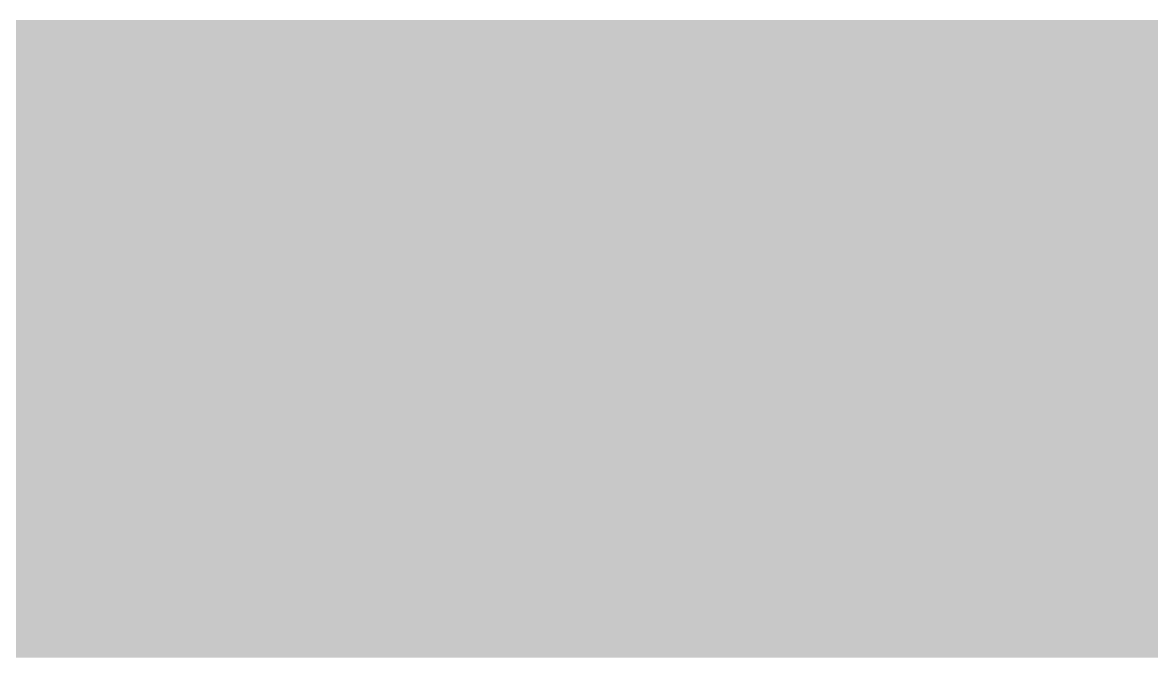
# Model space of a CAD drawing. Header units: millimetres. Extents: x 5 to 1315, y 5 to 292.
# Drawn here: x 960.13 to 965.6, y 71.92 to 74.96 of the extents above; entities that cross this region are included whole.
import ezdxf

# ---------------------------------------------------------------- set-up
doc = ezdxf.new("R2010")
doc.units = ezdxf.units.MM
doc.layers.add('IMAGES', color=7, linetype='Continuous')

# ---------------------------------------------------------------- blocks, each defined once
blk = doc.blocks.new('SHEET_03')
at = {"layer": 'IMAGES', "color": 7}
for points in [[(60.0229, 74.8), (60.1943, 74.8), (60.0229, 74.9714), (60.1943, 74.9714)], [(60.1943, 74.8), (60.3656, 74.8), (60.1943, 74.9714), (60.3656, 74.9714)], [(60.3656, 74.8), (63.6215, 74.8), (60.3656, 74.9714), (63.6215, 74.9714)], [(63.6215, 74.8), (63.7929, 74.8), (63.6215, 74.9714), (63.7929, 74.9714)], [(63.7929, 74.8), (64.1356, 74.8), (63.7929, 74.9714), (64.1356, 74.9714)], [(64.1356, 74.8), (64.307, 74.8), (64.1356, 74.9714), (64.307, 74.9714)], [(64.307, 74.8), (64.6497, 74.8), (64.307, 74.9714), (64.6497, 74.9714)], [(64.6497, 74.8), (64.8211, 74.8), (64.6497, 74.9714), (64.8211, 74.9714)], [(64.8211, 74.8), (64.9924, 74.8), (64.8211, 74.9714), (64.9924, 74.9714)], [(64.9924, 74.8), (66.7061, 74.8), (64.9924, 74.9714), (66.7061, 74.9714)], [(59.8515, 74.6286), (63.1074, 74.6286), (59.8515, 74.8), (63.1074, 74.8)], [(63.1074, 74.6286), (63.2788, 74.6286), (63.1074, 74.8), (63.2788, 74.8)], [(63.2788, 74.6286), (63.4502, 74.6286), (63.2788, 74.8), (63.4502, 74.8)], [(63.4502, 74.6286), (63.6215, 74.6286), (63.4502, 74.8), (63.6215, 74.8)], [(63.6215, 74.6286), (63.7929, 74.6286), (63.6215, 74.8), (63.7929, 74.8)], [(63.7929, 74.6286), (64.1356, 74.6286), (63.7929, 74.8), (64.1356, 74.8)], [(64.1356, 74.6286), (64.307, 74.6286), (64.1356, 74.8), (64.307, 74.8)], [(64.307, 74.6286), (64.6497, 74.6286), (64.307, 74.8), (64.6497, 74.8)], [(64.6497, 74.6286), (66.8774, 74.6286), (64.6497, 74.8), (66.8774, 74.8)], [(59.5088, 74.4571), (62.5934, 74.4571), (59.5088, 74.6286), (62.5934, 74.6286)], [(62.5934, 74.4571), (62.7647, 74.4571), (62.5934, 74.6286), (62.7647, 74.6286)], [(62.7647, 74.4571), (62.9361, 74.4571), (62.7647, 74.6286), (62.9361, 74.6286)], [(62.9361, 74.4571), (63.1074, 74.4571), (62.9361, 74.6286), (63.1074, 74.6286)], [(63.1074, 74.4571), (63.2788, 74.4571), (63.1074, 74.6286), (63.2788, 74.6286)], [(63.2788, 74.4571), (63.4502, 74.4571), (63.2788, 74.6286), (63.4502, 74.6286)], [(63.4502, 74.4571), (63.6215, 74.4571), (63.4502, 74.6286), (63.6215, 74.6286)], [(63.6215, 74.4571), (63.7929, 74.4571), (63.6215, 74.6286), (63.7929, 74.6286)], [(63.7929, 74.4571), (64.1356, 74.4571), (63.7929, 74.6286), (64.1356, 74.6286)], [(64.1356, 74.4571), (66.5347, 74.4571), (64.1356, 74.6286), (66.5347, 74.6286)], [(58.9947, 74.2857), (62.2506, 74.2857), (58.9947, 74.4571), (62.2506, 74.4571)], [(62.2506, 74.2857), (62.422, 74.2857), (62.2506, 74.4571), (62.422, 74.4571)], [(62.422, 74.2857), (62.5934, 74.2857), (62.422, 74.4571), (62.5934, 74.4571)], [(62.5934, 74.2857), (62.7647, 74.2857), (62.5934, 74.4571), (62.7647, 74.4571)], [(62.7647, 74.2857), (62.9361, 74.2857), (62.7647, 74.4571), (62.9361, 74.4571)], [(62.9361, 74.2857), (63.1074, 74.2857), (62.9361, 74.4571), (63.1074, 74.4571)], [(63.1074, 74.2857), (63.2788, 74.2857), (63.1074, 74.4571), (63.2788, 74.4571)], [(63.2788, 74.2857), (63.6215, 74.2857), (63.2788, 74.4571), (63.6215, 74.4571)], [(63.6215, 74.2857), (66.7061, 74.2857), (63.6215, 74.4571), (66.7061, 74.4571)], [(58.652, 74.1143), (61.5652, 74.1143), (58.652, 74.2857), (61.5652, 74.2857)], [(61.5652, 74.1143), (61.7365, 74.1143), (61.5652, 74.2857), (61.7365, 74.2857)], [(61.7365, 74.1143), (62.2506, 74.1143), (61.7365, 74.2857), (62.2506, 74.2857)], [(62.2506, 74.1143), (62.422, 74.1143), (62.2506, 74.2857), (62.422, 74.2857)], [(62.422, 74.1143), (62.5934, 74.1143), (62.422, 74.2857), (62.5934, 74.2857)], [(62.5934, 74.1143), (62.7647, 74.1143), (62.5934, 74.2857), (62.7647, 74.2857)], [(62.7647, 74.1143), (63.1074, 74.1143), (62.7647, 74.2857), (63.1074, 74.2857)], [(63.1074, 74.1143), (63.2788, 74.1143), (63.1074, 74.2857), (63.2788, 74.2857)], [(63.2788, 74.1143), (66.5347, 74.1143), (63.2788, 74.2857), (66.5347, 74.2857)], [(58.1379, 73.9429), (61.2224, 73.9429), (58.1379, 74.1143), (61.2224, 74.1143)], [(61.2224, 73.9429), (61.3938, 73.9429), (61.2224, 74.1143), (61.3938, 74.1143)], [(61.3938, 73.9429), (61.5652, 73.9429), (61.3938, 74.1143), (61.5652, 74.1143)], [(61.5652, 73.9429), (61.7365, 73.9429), (61.5652, 74.1143), (61.7365, 74.1143)], [(61.7365, 73.9429), (62.0793, 73.9429), (61.7365, 74.1143), (62.0793, 74.1143)], [(62.0793, 73.9429), (62.2506, 73.9429), (62.0793, 74.1143), (62.2506, 74.1143)], [(62.2506, 73.9429), (62.422, 73.9429), (62.2506, 74.1143), (62.422, 74.1143)], [(62.422, 73.9429), (62.5934, 73.9429), (62.422, 74.1143), (62.5934, 74.1143)], [(62.5934, 73.9429), (62.7647, 73.9429), (62.5934, 74.1143), (62.7647, 74.1143)], [(62.7647, 73.9429), (66.3633, 73.9429), (62.7647, 74.1143), (66.3633, 74.1143)], [(57.6238, 73.7714), (60.8797, 73.7714), (57.6238, 73.9429), (60.8797, 73.9429)], [(60.8797, 73.7714), (61.0511, 73.7714), (60.8797, 73.9429), (61.0511, 73.9429)], [(61.0511, 73.7714), (61.2224, 73.7714), (61.0511, 73.9429), (61.2224, 73.9429)], [(61.2224, 73.7714), (61.5652, 73.7714), (61.2224, 73.9429), (61.5652, 73.9429)], [(61.5652, 73.7714), (61.7365, 73.7714), (61.5652, 73.9429), (61.7365, 73.9429)], [(61.7365, 73.7714), (62.2506, 73.7714), (61.7365, 73.9429), (62.2506, 73.9429)], [(62.2506, 73.7714), (62.422, 73.7714), (62.2506, 73.9429), (62.422, 73.9429)], [(62.422, 73.7714), (66.5347, 73.7714), (62.422, 73.9429), (66.5347, 73.9429)], [(57.2811, 73.6), (60.1943, 73.6), (57.2811, 73.7714), (60.1943, 73.7714)], [(60.1943, 73.6), (60.3656, 73.6), (60.1943, 73.7714), (60.3656, 73.7714)], [(60.3656, 73.6), (60.7084, 73.6), (60.3656, 73.7714), (60.7084, 73.7714)], [(60.7084, 73.6), (60.8797, 73.6), (60.7084, 73.7714), (60.8797, 73.7714)], [(60.8797, 73.6), (61.0511, 73.6), (60.8797, 73.7714), (61.0511, 73.7714)], [(61.0511, 73.6), (61.2224, 73.6), (61.0511, 73.7714), (61.2224, 73.7714)], [(61.2224, 73.6), (61.5652, 73.6), (61.2224, 73.7714), (61.5652, 73.7714)], [(61.5652, 73.6), (61.7365, 73.6), (61.5652, 73.7714), (61.7365, 73.7714)], [(61.7365, 73.6), (66.192, 73.6), (61.7365, 73.7714), (66.192, 73.7714)], [(60.0229, 73.4286), (60.1943, 73.4286), (60.0229, 73.6), (60.1943, 73.6)], [(60.1943, 73.4286), (60.3656, 73.4286), (60.1943, 73.6), (60.3656, 73.6)], [(60.3656, 73.4286), (60.537, 73.4286), (60.3656, 73.6), (60.537, 73.6)], [(60.537, 73.4286), (60.7084, 73.4286), (60.537, 73.6), (60.7084, 73.6)], [(60.7084, 73.4286), (60.8797, 73.4286), (60.7084, 73.6), (60.8797, 73.6)], [(60.8797, 73.4286), (61.0511, 73.4286), (60.8797, 73.6), (61.0511, 73.6)], [(61.0511, 73.4286), (61.2224, 73.4286), (61.0511, 73.6), (61.2224, 73.6)], [(61.2224, 73.4286), (61.3938, 73.4286), (61.2224, 73.6), (61.3938, 73.6)], [(61.3938, 73.4286), (61.5652, 73.4286), (61.3938, 73.6), (61.5652, 73.6)], [(61.5652, 73.4286), (66.3633, 73.4286), (61.5652, 73.6), (66.3633, 73.6)], [(60.0229, 73.2571), (60.1943, 73.2571), (60.0229, 73.4286), (60.1943, 73.4286)], [(60.1943, 73.2571), (60.3656, 73.2571), (60.1943, 73.4286), (60.3656, 73.4286)], [(60.3656, 73.2571), (60.8797, 73.2571), (60.3656, 73.4286), (60.8797, 73.4286)], [(60.8797, 73.2571), (61.0511, 73.2571), (60.8797, 73.4286), (61.0511, 73.4286)], [(61.0511, 73.2571), (66.192, 73.2571), (61.0511, 73.4286), (66.192, 73.4286)], [(60.0229, 73.0857), (60.1943, 73.0857), (60.0229, 73.2571), (60.1943, 73.2571)], [(60.1943, 73.0857), (60.3656, 73.0857), (60.1943, 73.2571), (60.3656, 73.2571)], [(60.3656, 73.0857), (66.0206, 73.0857), (60.3656, 73.2571), (66.0206, 73.2571)], [(59.8515, 72.9143), (60.1943, 72.9143), (59.8515, 73.0857), (60.1943, 73.0857)], [(60.1943, 72.9143), (65.8492, 72.9143), (60.1943, 73.0857), (65.8492, 73.0857)], [(59.6802, 72.7429), (65.8492, 72.7429), (59.6802, 72.9143), (65.8492, 72.9143)], [(59.1661, 72.5714), (65.8492, 72.5714), (59.1661, 72.7429), (65.8492, 72.7429)], [(58.652, 72.4), (66.0206, 72.4), (58.652, 72.5714), (66.0206, 72.5714)], [(58.1379, 72.2286), (65.6779, 72.2286), (58.1379, 72.4), (65.6779, 72.4)], [(57.7952, 72.0571), (65.6779, 72.0571), (57.7952, 72.2286), (65.6779, 72.2286)], [(57.2811, 71.8857), (65.6779, 71.8857), (57.2811, 72.0571), (65.6779, 72.0571)]]:
    blk.add_solid(points, dxfattribs=at)

msp = doc.modelspace()

# ---------------------------------------------------------------- block references
msp.add_blockref('SHEET_03', (900, 0))

doc.saveas('drawing.dxf')
